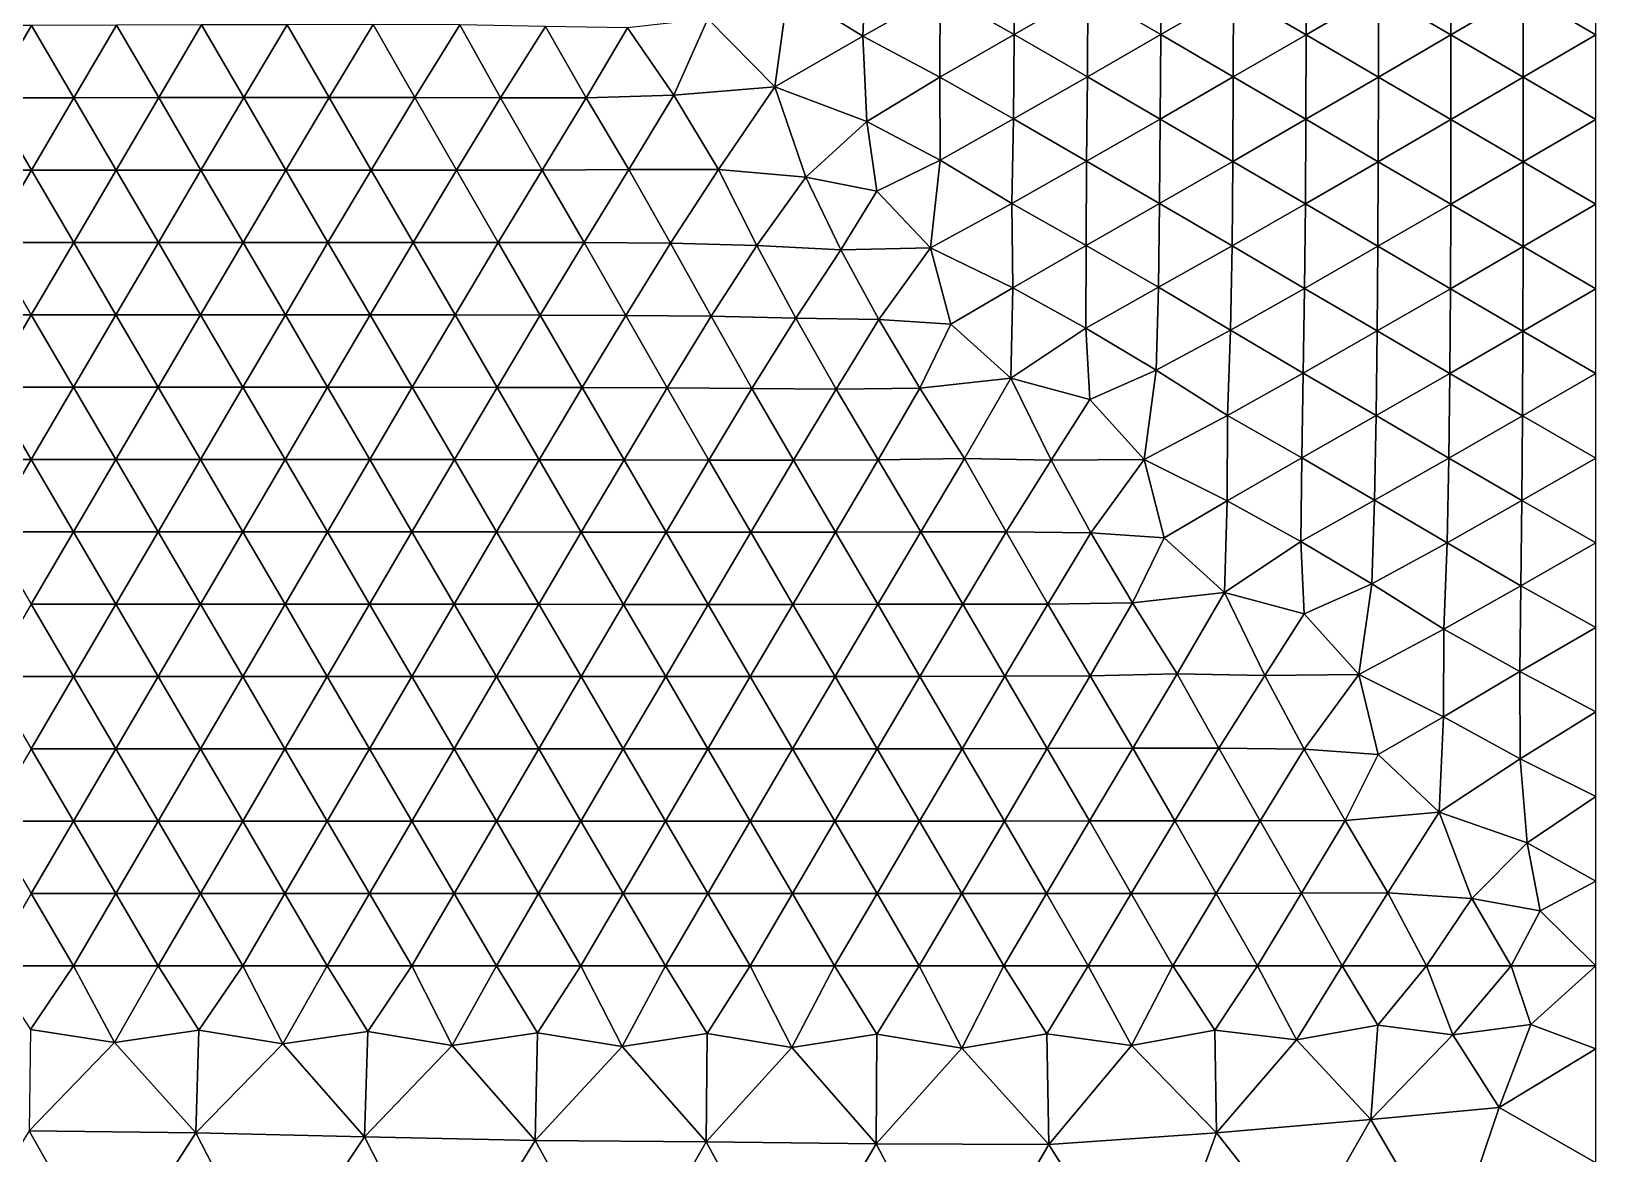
# Model space of a CAD drawing. Header units: metres. Extents: x 0 to 72, y -280 to 0.
# Drawn here: x 11.255 to 15, y -7.95 to -5.262 of the extents above; entities that cross this region are included whole.
import ezdxf

# ---------------------------------------------------------------- set-up
doc = ezdxf.new("R2010")
doc.units = ezdxf.units.M

msp = doc.modelspace()

# ---------------------------------------------------------------- linework, layer by layer
at = {"layer": 'layer', "color": 0}
for points in [[(13.246, -5.27347), (13.2541, -5.06546), (13.0668, -5.16233)], [(13.246, -5.27347), (13.431, -5.16891), (13.2541, -5.06546)], [(13.608, -5.26998), (13.6097, -5.06724), (13.431, -5.16891)], [(13.608, -5.26998), (13.7844, -5.16866), (13.6097, -5.06724)], [(13.9586, -5.27), (13.9594, -5.06743), (13.7844, -5.16866)], [(13.9586, -5.27), (14.133, -5.16881), (13.9594, -5.06743)], [(14.3065, -5.27018), (14.3068, -5.06753), (14.133, -5.16881)], [(14.3065, -5.27018), (14.4801, -5.16889), (14.3068, -5.06753)], [(14.6534, -5.27025), (14.6535, -5.06756), (14.4801, -5.16889)], [(14.6534, -5.27025), (14.8267, -5.16891), (14.6535, -5.06756)], [(15, -5.27027), (15, -5.06757), (14.8267, -5.16891)], [(13.0353, -5.39477), (13.0668, -5.16233), (12.8743, -5.23178)], [(13.0353, -5.39477), (13.246, -5.27347), (13.0668, -5.16233)], [(13.4301, -5.372), (13.431, -5.16891), (13.246, -5.27347)], [(13.4301, -5.372), (13.608, -5.26998), (13.431, -5.16891)], [(13.7832, -5.37107), (13.7844, -5.16866), (13.608, -5.26998)], [(13.7832, -5.37107), (13.9586, -5.27), (13.7844, -5.16866)], [(14.1324, -5.37138), (14.133, -5.16881), (13.9586, -5.27)], [(14.1324, -5.37138), (14.3065, -5.27018), (14.133, -5.16881)], [(14.4799, -5.37156), (14.4801, -5.16889), (14.3065, -5.27018)], [(14.4799, -5.37156), (14.6534, -5.27025), (14.4801, -5.16889)], [(14.8267, -5.37161), (14.8267, -5.16891), (14.6534, -5.27025)], [(14.8267, -5.37161), (15, -5.27027), (14.8267, -5.16891)], [(12.7932, -5.41457), (12.8743, -5.23178), (12.6824, -5.25395)], [(13.0353, -5.39477), (12.8743, -5.23178), (12.7932, -5.41457)], [(11.0529, -5.248), (11.1541, -5.42129), (11.2557, -5.24781)], [(11.1541, -5.42129), (11.3569, -5.42114), (11.2557, -5.24781)], [(11.2557, -5.24781), (11.3569, -5.42114), (11.4589, -5.24747)], [(11.3569, -5.42114), (11.56, -5.42089), (11.4589, -5.24747)], [(11.4589, -5.24747), (11.56, -5.42089), (11.6627, -5.24691)], [(11.56, -5.42089), (11.7637, -5.42057), (11.6627, -5.24691)], [(11.6627, -5.24691), (11.7637, -5.42057), (11.8674, -5.24614)], [(11.7637, -5.42057), (11.968, -5.42034), (11.8674, -5.24614)], [(11.8674, -5.24614), (11.968, -5.42034), (12.0735, -5.2457)], [(11.968, -5.42034), (12.173, -5.42055), (12.0735, -5.2457)], [(12.0735, -5.2457), (12.173, -5.42055), (12.2807, -5.24667)], [(12.173, -5.42055), (12.3782, -5.42138), (12.2807, -5.24667)], [(12.2807, -5.24667), (12.3782, -5.42138), (12.4858, -5.2507)], [(12.3782, -5.42138), (12.5833, -5.42134), (12.4858, -5.2507)], [(12.4858, -5.2507), (12.5833, -5.42134), (12.6824, -5.25395)], [(12.5833, -5.42134), (12.7932, -5.41457), (12.6824, -5.25395)], [(13.2554, -5.47769), (13.246, -5.27347), (13.0353, -5.39477)], [(13.2554, -5.47769), (13.4301, -5.372), (13.246, -5.27347)], [(13.6064, -5.47185), (13.608, -5.26998), (13.4301, -5.372)], [(13.6064, -5.47185), (13.7832, -5.37107), (13.608, -5.26998)], [(13.9575, -5.47238), (13.9586, -5.27), (13.7832, -5.37107)], [(13.9575, -5.47238), (14.1324, -5.37138), (13.9586, -5.27)], [(14.306, -5.47277), (14.3065, -5.27018), (14.1324, -5.37138)], [(14.306, -5.47277), (14.4799, -5.37156), (14.3065, -5.27018)], [(14.6532, -5.47293), (14.6534, -5.27025), (14.4799, -5.37156)], [(14.6532, -5.47293), (14.8267, -5.37161), (14.6534, -5.27025)], [(15, -5.47297), (15, -5.27027), (14.8267, -5.37161)], [(13.4305, -5.57024), (13.4301, -5.372), (13.2554, -5.47769)], [(13.4305, -5.57024), (13.6064, -5.47185), (13.4301, -5.372)], [(13.7813, -5.57322), (13.7832, -5.37107), (13.6064, -5.47185)], [(13.7813, -5.57322), (13.9575, -5.47238), (13.7832, -5.37107)], [(14.1314, -5.57375), (14.1324, -5.37138), (13.9575, -5.47238)], [(14.1314, -5.57375), (14.306, -5.47277), (14.1324, -5.37138)], [(14.4794, -5.57419), (14.4799, -5.37156), (14.306, -5.47277)], [(14.4794, -5.57419), (14.6532, -5.47293), (14.4799, -5.37156)], [(14.8265, -5.57431), (14.8267, -5.37161), (14.6532, -5.47293)], [(14.8265, -5.57431), (15, -5.47297), (14.8267, -5.37161)], [(11.0527, -5.59463), (11.2553, -5.59456), (11.1541, -5.42129)], [(11.1541, -5.42129), (11.2553, -5.59456), (11.3569, -5.42114)], [(11.2553, -5.59456), (11.4581, -5.59445), (11.3569, -5.42114)], [(11.3569, -5.42114), (11.4581, -5.59445), (11.56, -5.42089)], [(11.4581, -5.59445), (11.6611, -5.59431), (11.56, -5.42089)], [(11.56, -5.42089), (11.6611, -5.59431), (11.7637, -5.42057)], [(11.6611, -5.59431), (11.8645, -5.5942), (11.7637, -5.42057)], [(11.7637, -5.42057), (11.8645, -5.5942), (11.968, -5.42034)], [(11.8645, -5.5942), (12.0683, -5.5942), (11.968, -5.42034)], [(11.968, -5.42034), (12.0683, -5.5942), (12.173, -5.42055)], [(12.0683, -5.5942), (12.2727, -5.59436), (12.173, -5.42055)], [(12.173, -5.42055), (12.2727, -5.59436), (12.3782, -5.42138)], [(12.2727, -5.59436), (12.4779, -5.59432), (12.3782, -5.42138)], [(12.3782, -5.42138), (12.4779, -5.59432), (12.5833, -5.42134)], [(12.4779, -5.59432), (12.6858, -5.59325), (12.5833, -5.42134)], [(12.5833, -5.42134), (12.6858, -5.59325), (12.7932, -5.41457)], [(12.6858, -5.59325), (12.8998, -5.59282), (12.7932, -5.41457)], [(12.7932, -5.41457), (12.8998, -5.59282), (13.0353, -5.39477)], [(12.8998, -5.59282), (13.1092, -5.6114), (13.0353, -5.39477)], [(13.1092, -5.6114), (13.2554, -5.47769), (13.0353, -5.39477)], [(13.2793, -5.6449), (13.2554, -5.47769), (13.1092, -5.6114)], [(13.2793, -5.6449), (13.4305, -5.57024), (13.2554, -5.47769)], [(13.6021, -5.67457), (13.6064, -5.47185), (13.4305, -5.57024)], [(13.6021, -5.67457), (13.7813, -5.57322), (13.6064, -5.47185)], [(13.9559, -5.67429), (13.9575, -5.47238), (13.7813, -5.57322)], [(13.9559, -5.67429), (14.1314, -5.57375), (13.9575, -5.47238)], [(14.3049, -5.67523), (14.306, -5.47277), (14.1314, -5.57375)], [(14.3049, -5.67523), (14.4794, -5.57419), (14.306, -5.47277)], [(14.6528, -5.67562), (14.6532, -5.47293), (14.4794, -5.57419)], [(14.6528, -5.67562), (14.8265, -5.57431), (14.6532, -5.47293)], [(15, -5.67568), (15, -5.47297), (14.8265, -5.57431)], [(13.4074, -5.78088), (13.4305, -5.57024), (13.2793, -5.6449)], [(13.4074, -5.78088), (13.6021, -5.67457), (13.4305, -5.57024)], [(13.7799, -5.7746), (13.7813, -5.57322), (13.6021, -5.67457)], [(13.7799, -5.7746), (13.9559, -5.67429), (13.7813, -5.57322)], [(14.1295, -5.77573), (14.1314, -5.57375), (13.9559, -5.67429)], [(14.1295, -5.77573), (14.3049, -5.67523), (14.1314, -5.57375)], [(14.4784, -5.77681), (14.4794, -5.57419), (14.3049, -5.67523)], [(14.4784, -5.77681), (14.6528, -5.67562), (14.4794, -5.57419)], [(14.8262, -5.77702), (14.8265, -5.57431), (14.6528, -5.67562)], [(14.8262, -5.77702), (15, -5.67568), (14.8265, -5.57431)], [(11.0527, -5.59463), (11.1539, -5.76787), (11.2553, -5.59456)], [(11.1539, -5.76787), (11.3565, -5.76782), (11.2553, -5.59456)], [(11.2553, -5.59456), (11.3565, -5.76782), (11.4581, -5.59445)], [(11.3565, -5.76782), (11.5592, -5.76776), (11.4581, -5.59445)], [(11.4581, -5.59445), (11.5592, -5.76776), (11.6611, -5.59431)], [(11.5592, -5.76776), (11.7621, -5.7677), (11.6611, -5.59431)], [(11.6611, -5.59431), (11.7621, -5.7677), (11.8645, -5.5942)], [(11.7621, -5.7677), (11.9653, -5.76768), (11.8645, -5.5942)], [(11.8645, -5.5942), (11.9653, -5.76768), (12.0683, -5.5942)], [(11.9653, -5.76768), (12.1689, -5.76772), (12.0683, -5.5942)], [(12.0683, -5.5942), (12.1689, -5.76772), (12.2727, -5.59436)], [(12.1689, -5.76772), (12.373, -5.76779), (12.2727, -5.59436)], [(12.2727, -5.59436), (12.373, -5.76779), (12.4779, -5.59432)], [(12.373, -5.76779), (12.5784, -5.76792), (12.4779, -5.59432)], [(12.4779, -5.59432), (12.5784, -5.76792), (12.6858, -5.59325)], [(12.5784, -5.76792), (12.7856, -5.7691), (12.6858, -5.59325)], [(12.6858, -5.59325), (12.7856, -5.7691), (12.8998, -5.59282)], [(12.7856, -5.7691), (12.9921, -5.775), (12.8998, -5.59282)], [(12.8998, -5.59282), (12.9921, -5.775), (13.1092, -5.6114)], [(12.9921, -5.775), (13.1929, -5.78514), (13.1092, -5.6114)], [(13.1929, -5.78514), (13.2793, -5.6449), (13.1092, -5.6114)], [(13.4074, -5.78088), (13.2793, -5.6449), (13.1929, -5.78514)], [(13.6044, -5.87659), (13.6021, -5.67457), (13.4074, -5.78088)], [(13.6044, -5.87659), (13.7799, -5.7746), (13.6021, -5.67457)], [(13.9535, -5.87497), (13.9559, -5.67429), (13.7799, -5.7746)], [(13.9535, -5.87497), (14.1295, -5.77573), (13.9559, -5.67429)], [(14.303, -5.87764), (14.3049, -5.67523), (14.1295, -5.77573)], [(14.303, -5.87764), (14.4784, -5.77681), (14.3049, -5.67523)], [(14.652, -5.87833), (14.6528, -5.67562), (14.4784, -5.77681)], [(14.652, -5.87833), (14.8262, -5.77702), (14.6528, -5.67562)], [(15, -5.87838), (15, -5.67568), (14.8262, -5.77702)], [(11.0526, -5.94112), (11.2551, -5.9411), (11.1539, -5.76787)], [(11.1539, -5.76787), (11.2551, -5.9411), (11.3565, -5.76782)], [(11.2551, -5.9411), (11.4577, -5.94107), (11.3565, -5.76782)], [(11.3565, -5.76782), (11.4577, -5.94107), (11.5592, -5.76776)], [(11.4577, -5.94107), (11.6604, -5.94105), (11.5592, -5.76776)], [(11.5592, -5.76776), (11.6604, -5.94105), (11.7621, -5.7677)], [(11.6604, -5.94105), (11.8632, -5.94103), (11.7621, -5.7677)], [(11.7621, -5.7677), (11.8632, -5.94103), (11.9653, -5.76768)], [(11.8632, -5.94103), (12.0662, -5.94105), (11.9653, -5.76768)], [(11.9653, -5.76768), (12.0662, -5.94105), (12.1689, -5.76772)], [(12.0662, -5.94105), (12.2695, -5.94112), (12.1689, -5.76772)], [(12.1689, -5.76772), (12.2695, -5.94112), (12.373, -5.76779)], [(12.2695, -5.94112), (12.4735, -5.94136), (12.373, -5.76779)], [(12.373, -5.76779), (12.4735, -5.94136), (12.5784, -5.76792)], [(12.4735, -5.94136), (12.6781, -5.94217), (12.5784, -5.76792)], [(12.5784, -5.76792), (12.6781, -5.94217), (12.7856, -5.7691)], [(12.6781, -5.94217), (12.8827, -5.9445), (12.7856, -5.7691)], [(12.7856, -5.7691), (12.8827, -5.9445), (12.9921, -5.775)], [(12.8827, -5.9445), (13.0853, -5.94854), (12.9921, -5.775)], [(12.9921, -5.775), (13.0853, -5.94854), (13.1929, -5.78514)], [(13.0853, -5.94854), (13.2842, -5.95203), (13.1929, -5.78514)], [(13.1929, -5.78514), (13.2842, -5.95203), (13.4074, -5.78088)], [(13.2842, -5.95203), (13.4559, -5.96359), (13.4074, -5.78088)], [(13.4559, -5.96359), (13.6044, -5.87659), (13.4074, -5.78088)], [(13.7794, -5.97284), (13.7799, -5.7746), (13.6044, -5.87659)], [(13.7794, -5.97284), (13.9535, -5.87497), (13.7799, -5.7746)], [(14.1258, -5.97747), (14.1295, -5.77573), (13.9535, -5.87497)], [(14.1258, -5.97747), (14.303, -5.87764), (14.1295, -5.77573)], [(14.4767, -5.97951), (14.4784, -5.77681), (14.303, -5.87764)], [(14.4767, -5.97951), (14.652, -5.87833), (14.4784, -5.77681)], [(14.8257, -5.97975), (14.8262, -5.77702), (14.652, -5.87833)], [(14.8257, -5.97975), (15, -5.87838), (14.8262, -5.77702)], [(13.5997, -6.09258), (13.6044, -5.87659), (13.4559, -5.96359)], [(13.5997, -6.09258), (13.7794, -5.97284), (13.6044, -5.87659)], [(13.9479, -6.07325), (13.9535, -5.87497), (13.7794, -5.97284)], [(13.9479, -6.07325), (14.1258, -5.97747), (13.9535, -5.87497)], [(14.2996, -6.08045), (14.303, -5.87764), (14.1258, -5.97747)], [(14.2996, -6.08045), (14.4767, -5.97951), (14.303, -5.87764)], [(14.6507, -6.08109), (14.652, -5.87833), (14.4767, -5.97951)], [(14.6507, -6.08109), (14.8257, -5.97975), (14.652, -5.87833)], [(15, -6.08108), (15, -5.87838), (14.8257, -5.97975)], [(11.0526, -5.94112), (11.1538, -6.11434), (11.2551, -5.9411)], [(11.1538, -6.11434), (11.3563, -6.11432), (11.2551, -5.9411)], [(11.2551, -5.9411), (11.3563, -6.11432), (11.4577, -5.94107)], [(11.3563, -6.11432), (11.5589, -6.11431), (11.4577, -5.94107)], [(11.4577, -5.94107), (11.5589, -6.11431), (11.6604, -5.94105)], [(11.5589, -6.11431), (11.7615, -6.11431), (11.6604, -5.94105)], [(11.6604, -5.94105), (11.7615, -6.11431), (11.8632, -5.94103)], [(11.7615, -6.11431), (11.9642, -6.11432), (11.8632, -5.94103)], [(11.8632, -5.94103), (11.9642, -6.11432), (12.0662, -5.94105)], [(11.9642, -6.11432), (12.1671, -6.11437), (12.0662, -5.94105)], [(12.0662, -5.94105), (12.1671, -6.11437), (12.2695, -5.94112)], [(12.1671, -6.11437), (12.3703, -6.11452), (12.2695, -5.94112)], [(12.2695, -5.94112), (12.3703, -6.11452), (12.4735, -5.94136)], [(12.3703, -6.11452), (12.5737, -6.11494), (12.4735, -5.94136)], [(12.4735, -5.94136), (12.5737, -6.11494), (12.6781, -5.94217)], [(12.5737, -6.11494), (12.7773, -6.11591), (12.6781, -5.94217)], [(12.6781, -5.94217), (12.7773, -6.11591), (12.8827, -5.9445)], [(12.7773, -6.11591), (12.9803, -6.11744), (12.8827, -5.9445)], [(12.8827, -5.9445), (12.9803, -6.11744), (13.0853, -5.94854)], [(12.9803, -6.11744), (13.1821, -6.11856), (13.0853, -5.94854)], [(13.0853, -5.94854), (13.1821, -6.11856), (13.2842, -5.95203)], [(13.1821, -6.11856), (13.3821, -6.1166), (13.2842, -5.95203)], [(13.2842, -5.95203), (13.3821, -6.1166), (13.4559, -5.96359)], [(13.3821, -6.1166), (13.5997, -6.09258), (13.4559, -5.96359)], [(13.7888, -6.14338), (13.7794, -5.97284), (13.5997, -6.09258)], [(13.7888, -6.14338), (13.9479, -6.07325), (13.7794, -5.97284)], [(14.1183, -6.18162), (14.1258, -5.97747), (13.9479, -6.07325)], [(14.1183, -6.18162), (14.2996, -6.08045), (14.1258, -5.97747)], [(14.4742, -6.18224), (14.4767, -5.97951), (14.2996, -6.08045)], [(14.4742, -6.18224), (14.6507, -6.08109), (14.4767, -5.97951)], [(14.8248, -6.18253), (14.8257, -5.97975), (14.6507, -6.08109)], [(14.8248, -6.18253), (15, -6.08108), (14.8257, -5.97975)], [(13.3821, -6.1166), (13.4889, -6.28471), (13.5997, -6.09258)], [(13.4889, -6.28471), (13.6964, -6.28895), (13.5997, -6.09258)], [(13.6964, -6.28895), (13.7888, -6.14338), (13.5997, -6.09258)], [(13.9187, -6.2876), (13.9479, -6.07325), (13.7888, -6.14338)], [(13.9187, -6.2876), (14.1183, -6.18162), (13.9479, -6.07325)], [(14.2963, -6.28336), (14.2996, -6.08045), (14.1183, -6.18162)], [(14.2963, -6.28336), (14.4742, -6.18224), (14.2996, -6.08045)], [(14.6484, -6.28386), (14.6507, -6.08109), (14.4742, -6.18224)], [(14.6484, -6.28386), (14.8248, -6.18253), (14.6507, -6.08109)], [(15, -6.28378), (15, -6.08108), (14.8248, -6.18253)], [(11.0526, -6.28755), (11.2551, -6.28755), (11.1538, -6.11434)], [(11.1538, -6.11434), (11.2551, -6.28755), (11.3563, -6.11432)], [(11.2551, -6.28755), (11.4575, -6.28754), (11.3563, -6.11432)], [(11.3563, -6.11432), (11.4575, -6.28754), (11.5589, -6.11431)], [(11.4575, -6.28754), (11.66, -6.28754), (11.5589, -6.11431)], [(11.5589, -6.11431), (11.66, -6.28754), (11.7615, -6.11431)], [(11.66, -6.28754), (11.8626, -6.28755), (11.7615, -6.11431)], [(11.7615, -6.11431), (11.8626, -6.28755), (11.9642, -6.11432)], [(11.8626, -6.28755), (12.0653, -6.28758), (11.9642, -6.11432)], [(11.9642, -6.11432), (12.0653, -6.28758), (12.1671, -6.11437)], [(12.0653, -6.28758), (12.268, -6.28766), (12.1671, -6.11437)], [(12.1671, -6.11437), (12.268, -6.28766), (12.3703, -6.11452)], [(12.268, -6.28766), (12.471, -6.28786), (12.3703, -6.11452)], [(12.3703, -6.11452), (12.471, -6.28786), (12.5737, -6.11494)], [(12.471, -6.28786), (12.674, -6.28826), (12.5737, -6.11494)], [(12.5737, -6.11494), (12.674, -6.28826), (12.7773, -6.11591)], [(12.674, -6.28826), (12.8769, -6.28884), (12.7773, -6.11591)], [(12.7773, -6.11591), (12.8769, -6.28884), (12.9803, -6.11744)], [(12.8769, -6.28884), (13.0797, -6.28924), (12.9803, -6.11744)], [(12.9803, -6.11744), (13.0797, -6.28924), (13.1821, -6.11856)], [(13.0797, -6.28924), (13.2827, -6.28843), (13.1821, -6.11856)], [(13.1821, -6.11856), (13.2827, -6.28843), (13.3821, -6.1166)], [(13.2827, -6.28843), (13.4889, -6.28471), (13.3821, -6.1166)], [(13.9187, -6.2876), (13.7888, -6.14338), (13.6964, -6.28895)], [(14.118, -6.3864), (14.1183, -6.18162), (13.9187, -6.2876)], [(14.118, -6.3864), (14.2963, -6.28336), (14.1183, -6.18162)], [(14.4708, -6.38436), (14.4742, -6.18224), (14.2963, -6.28336)], [(14.4708, -6.38436), (14.6484, -6.28386), (14.4742, -6.18224)], [(14.8232, -6.38553), (14.8248, -6.18253), (14.6484, -6.28386)], [(14.8232, -6.38553), (15, -6.28378), (14.8248, -6.18253)], [(11.0526, -6.28755), (11.1538, -6.46076), (11.2551, -6.28755)], [(11.1538, -6.46076), (11.3563, -6.46076), (11.2551, -6.28755)], [(11.2551, -6.28755), (11.3563, -6.46076), (11.4575, -6.28754)], [(11.3563, -6.46076), (11.5587, -6.46076), (11.4575, -6.28754)], [(11.4575, -6.28754), (11.5587, -6.46076), (11.66, -6.28754)], [(11.5587, -6.46076), (11.7612, -6.46076), (11.66, -6.28754)], [(11.66, -6.28754), (11.7612, -6.46076), (11.8626, -6.28755)], [(11.7612, -6.46076), (11.9638, -6.46078), (11.8626, -6.28755)], [(11.8626, -6.28755), (11.9638, -6.46078), (12.0653, -6.28758)], [(11.9638, -6.46078), (12.1663, -6.46082), (12.0653, -6.28758)], [(12.0653, -6.28758), (12.1663, -6.46082), (12.268, -6.28766)], [(12.1663, -6.46082), (12.369, -6.46091), (12.268, -6.28766)], [(12.268, -6.28766), (12.369, -6.46091), (12.471, -6.28786)], [(12.369, -6.46091), (12.5717, -6.46107), (12.471, -6.28786)], [(12.471, -6.28786), (12.5717, -6.46107), (12.674, -6.28826)], [(12.5717, -6.46107), (12.7745, -6.4613), (12.674, -6.28826)], [(12.674, -6.28826), (12.7745, -6.4613), (12.8769, -6.28884)], [(12.7745, -6.4613), (12.9773, -6.46148), (12.8769, -6.28884)], [(12.8769, -6.28884), (12.9773, -6.46148), (13.0797, -6.28924)], [(12.9773, -6.46148), (13.1804, -6.46128), (13.0797, -6.28924)], [(13.0797, -6.28924), (13.1804, -6.46128), (13.2827, -6.28843)], [(13.1804, -6.46128), (13.3844, -6.46053), (13.2827, -6.28843)], [(13.2827, -6.28843), (13.3844, -6.46053), (13.4889, -6.28471)], [(13.3844, -6.46053), (13.589, -6.46085), (13.4889, -6.28471)], [(13.4889, -6.28471), (13.589, -6.46085), (13.6964, -6.28895)], [(13.589, -6.46085), (13.7918, -6.46297), (13.6964, -6.28895)], [(13.6964, -6.28895), (13.7918, -6.46297), (13.9187, -6.2876)], [(13.7918, -6.46297), (13.9667, -6.47502), (13.9187, -6.2876)], [(13.9667, -6.47502), (14.118, -6.3864), (13.9187, -6.2876)], [(14.2942, -6.4838), (14.2963, -6.28336), (14.118, -6.3864)], [(14.2942, -6.4838), (14.4708, -6.38436), (14.2963, -6.28336)], [(14.6444, -6.487), (14.6484, -6.28386), (14.4708, -6.38436)], [(14.6444, -6.487), (14.8232, -6.38553), (14.6484, -6.28386)], [(15, -6.48649), (15, -6.28378), (14.8232, -6.38553)], [(14.1115, -6.60572), (14.118, -6.3864), (13.9667, -6.47502)], [(14.1115, -6.60572), (14.2942, -6.4838), (14.118, -6.3864)], [(14.464, -6.5848), (14.4708, -6.38436), (14.2942, -6.4838)], [(14.464, -6.5848), (14.6444, -6.487), (14.4708, -6.38436)], [(14.8206, -6.5895), (14.8232, -6.38553), (14.6444, -6.487)], [(14.8206, -6.5895), (15, -6.48649), (14.8232, -6.38553)], [(11.1538, -6.46076), (11.255, -6.63397), (11.3563, -6.46076)], [(11.255, -6.63397), (11.4575, -6.63397), (11.3563, -6.46076)], [(11.3563, -6.46076), (11.4575, -6.63397), (11.5587, -6.46076)], [(11.4575, -6.63397), (11.6599, -6.63397), (11.5587, -6.46076)], [(11.5587, -6.46076), (11.6599, -6.63397), (11.7612, -6.46076)], [(11.6599, -6.63397), (11.8624, -6.63398), (11.7612, -6.46076)], [(11.7612, -6.46076), (11.8624, -6.63398), (11.9638, -6.46078)], [(11.8624, -6.63398), (12.0649, -6.634), (11.9638, -6.46078)], [(11.9638, -6.46078), (12.0649, -6.634), (12.1663, -6.46082)], [(12.0649, -6.634), (12.2674, -6.63404), (12.1663, -6.46082)], [(12.1663, -6.46082), (12.2674, -6.63404), (12.369, -6.46091)], [(12.2674, -6.63404), (12.47, -6.6341), (12.369, -6.46091)], [(12.369, -6.46091), (12.47, -6.6341), (12.5717, -6.46107)], [(12.47, -6.6341), (12.6726, -6.6342), (12.5717, -6.46107)], [(12.5717, -6.46107), (12.6726, -6.6342), (12.7745, -6.4613)], [(12.6726, -6.6342), (12.8753, -6.63428), (12.7745, -6.4613)], [(12.7745, -6.4613), (12.8753, -6.63428), (12.9773, -6.46148)], [(12.8753, -6.63428), (13.0782, -6.63424), (12.9773, -6.46148)], [(12.9773, -6.46148), (13.0782, -6.63424), (13.1804, -6.46128)], [(13.0782, -6.63424), (13.2814, -6.63402), (13.1804, -6.46128)], [(13.1804, -6.46128), (13.2814, -6.63402), (13.3844, -6.46053)], [(13.2814, -6.63402), (13.4851, -6.63379), (13.3844, -6.46053)], [(13.3844, -6.46053), (13.4851, -6.63379), (13.589, -6.46085)], [(13.4851, -6.63379), (13.6886, -6.63344), (13.589, -6.46085)], [(13.589, -6.46085), (13.6886, -6.63344), (13.7918, -6.46297)], [(13.6886, -6.63344), (13.8911, -6.63068), (13.7918, -6.46297)], [(13.7918, -6.46297), (13.8911, -6.63068), (13.9667, -6.47502)], [(13.8911, -6.63068), (14.1115, -6.60572), (13.9667, -6.47502)], [(14.3024, -6.65653), (14.2942, -6.4838), (14.1115, -6.60572)], [(14.3024, -6.65653), (14.464, -6.5848), (14.2942, -6.4838)], [(14.6364, -6.69371), (14.6444, -6.487), (14.464, -6.5848)], [(14.6364, -6.69371), (14.8206, -6.5895), (14.6444, -6.487)], [(15, -6.68919), (15, -6.48649), (14.8206, -6.5895)], [(14.4329, -6.80251), (14.464, -6.5848), (14.3024, -6.65653)], [(14.4329, -6.80251), (14.6364, -6.69371), (14.464, -6.5848)], [(14.8187, -6.79521), (14.8206, -6.5895), (14.6364, -6.69371)], [(14.8187, -6.79521), (15, -6.68919), (14.8206, -6.5895)], [(13.8911, -6.63068), (13.9982, -6.80056), (14.1115, -6.60572)], [(13.9982, -6.80056), (14.2077, -6.80431), (14.1115, -6.60572)], [(14.2077, -6.80431), (14.3024, -6.65653), (14.1115, -6.60572)], [(11.1538, -6.80718), (11.3562, -6.80718), (11.255, -6.63397)], [(11.255, -6.63397), (11.3562, -6.80718), (11.4575, -6.63397)], [(11.3562, -6.80718), (11.5587, -6.80718), (11.4575, -6.63397)], [(11.4575, -6.63397), (11.5587, -6.80718), (11.6599, -6.63397)], [(11.5587, -6.80718), (11.7611, -6.80718), (11.6599, -6.63397)], [(11.6599, -6.63397), (11.7611, -6.80718), (11.8624, -6.63398)], [(11.7611, -6.80718), (11.9636, -6.80719), (11.8624, -6.63398)], [(11.8624, -6.63398), (11.9636, -6.80719), (12.0649, -6.634)], [(11.9636, -6.80719), (12.1661, -6.80721), (12.0649, -6.634)], [(12.0649, -6.634), (12.1661, -6.80721), (12.2674, -6.63404)], [(12.1661, -6.80721), (12.3686, -6.80723), (12.2674, -6.63404)], [(12.2674, -6.63404), (12.3686, -6.80723), (12.47, -6.6341)], [(12.3686, -6.80723), (12.5711, -6.80727), (12.47, -6.6341)], [(12.47, -6.6341), (12.5711, -6.80727), (12.6726, -6.6342)], [(12.5711, -6.80727), (12.7737, -6.80731), (12.6726, -6.6342)], [(12.6726, -6.6342), (12.7737, -6.80731), (12.8753, -6.63428)], [(12.7737, -6.80731), (12.9763, -6.8073), (12.8753, -6.63428)], [(12.8753, -6.63428), (12.9763, -6.8073), (13.0782, -6.63424)], [(12.9763, -6.8073), (13.1792, -6.80721), (13.0782, -6.63424)], [(13.0782, -6.63424), (13.1792, -6.80721), (13.2814, -6.63402)], [(13.1792, -6.80721), (13.3824, -6.80701), (13.2814, -6.63402)], [(13.2814, -6.63402), (13.3824, -6.80701), (13.4851, -6.63379)], [(13.3824, -6.80701), (13.5859, -6.80651), (13.4851, -6.63379)], [(13.4851, -6.63379), (13.5859, -6.80651), (13.6886, -6.63344)], [(13.5859, -6.80651), (13.7902, -6.80495), (13.6886, -6.63344)], [(13.6886, -6.63344), (13.7902, -6.80495), (13.8911, -6.63068)], [(13.7902, -6.80495), (13.9982, -6.80056), (13.8911, -6.63068)], [(14.4329, -6.80251), (14.3024, -6.65653), (14.2077, -6.80431)], [(14.6355, -6.90338), (14.6364, -6.69371), (14.4329, -6.80251)], [(14.6355, -6.90338), (14.8187, -6.79521), (14.6364, -6.69371)], [(15, -6.89189), (15, -6.68919), (14.8187, -6.79521)], [(11.1538, -6.80718), (11.255, -6.98038), (11.3562, -6.80718)], [(11.255, -6.98038), (11.4574, -6.98038), (11.3562, -6.80718)], [(11.3562, -6.80718), (11.4574, -6.98038), (11.5587, -6.80718)], [(11.4574, -6.98038), (11.6599, -6.98039), (11.5587, -6.80718)], [(11.5587, -6.80718), (11.6599, -6.98039), (11.7611, -6.80718)], [(11.6599, -6.98039), (11.8623, -6.98039), (11.7611, -6.80718)], [(11.7611, -6.80718), (11.8623, -6.98039), (11.9636, -6.80719)], [(11.8623, -6.98039), (12.0648, -6.9804), (11.9636, -6.80719)], [(11.9636, -6.80719), (12.0648, -6.9804), (12.1661, -6.80721)], [(12.0648, -6.9804), (12.2672, -6.98041), (12.1661, -6.80721)], [(12.1661, -6.80721), (12.2672, -6.98041), (12.3686, -6.80723)], [(12.2672, -6.98041), (12.4697, -6.98042), (12.3686, -6.80723)], [(12.3686, -6.80723), (12.4697, -6.98042), (12.5711, -6.80727)], [(12.4697, -6.98042), (12.6722, -6.98044), (12.5711, -6.80727)], [(12.5711, -6.80727), (12.6722, -6.98044), (12.7737, -6.80731)], [(12.6722, -6.98044), (12.8748, -6.98044), (12.7737, -6.80731)], [(12.7737, -6.80731), (12.8748, -6.98044), (12.9763, -6.8073)], [(12.8748, -6.98044), (13.0774, -6.98039), (12.9763, -6.8073)], [(12.9763, -6.8073), (13.0774, -6.98039), (13.1792, -6.80721)], [(13.0774, -6.98039), (13.2803, -6.98028), (13.1792, -6.80721)], [(13.1792, -6.80721), (13.2803, -6.98028), (13.3824, -6.80701)], [(13.2803, -6.98028), (13.4834, -6.98), (13.3824, -6.80701)], [(13.3824, -6.80701), (13.4834, -6.98), (13.5859, -6.80651)], [(13.4834, -6.98), (13.6871, -6.97935), (13.5859, -6.80651)], [(13.5859, -6.80651), (13.6871, -6.97935), (13.7902, -6.80495)], [(13.6871, -6.97935), (13.892, -6.97819), (13.7902, -6.80495)], [(13.7902, -6.80495), (13.892, -6.97819), (13.9982, -6.80056)], [(13.892, -6.97819), (14.0979, -6.97827), (13.9982, -6.80056)], [(13.9982, -6.80056), (14.0979, -6.97827), (14.2077, -6.80431)], [(14.0979, -6.97827), (14.3023, -6.98062), (14.2077, -6.80431)], [(14.2077, -6.80431), (14.3023, -6.98062), (14.4329, -6.80251)], [(14.3023, -6.98062), (14.4795, -6.99392), (14.4329, -6.80251)], [(14.4795, -6.99392), (14.6355, -6.90338), (14.4329, -6.80251)], [(14.8192, -7.00369), (14.8187, -6.79521), (14.6355, -6.90338)], [(14.8192, -7.00369), (15, -6.89189), (14.8187, -6.79521)], [(14.6251, -7.13153), (14.6355, -6.90338), (14.4795, -6.99392)], [(14.6251, -7.13153), (14.8192, -7.00369), (14.6355, -6.90338)], [(15, -7.09459), (15, -6.89189), (14.8192, -7.00369)], [(11.1538, -7.15359), (11.3562, -7.15359), (11.255, -6.98038)], [(11.255, -6.98038), (11.3562, -7.15359), (11.4574, -6.98038)], [(11.3562, -7.15359), (11.5587, -7.15359), (11.4574, -6.98038)], [(11.4574, -6.98038), (11.5587, -7.15359), (11.6599, -6.98039)], [(11.5587, -7.15359), (11.7611, -7.15359), (11.6599, -6.98039)], [(11.6599, -6.98039), (11.7611, -7.15359), (11.8623, -6.98039)], [(11.7611, -7.15359), (11.9635, -7.15359), (11.8623, -6.98039)], [(11.8623, -6.98039), (11.9635, -7.15359), (12.0648, -6.9804)], [(11.9635, -7.15359), (12.166, -7.1536), (12.0648, -6.9804)], [(12.0648, -6.9804), (12.166, -7.1536), (12.2672, -6.98041)], [(12.166, -7.1536), (12.3684, -7.15361), (12.2672, -6.98041)], [(12.2672, -6.98041), (12.3684, -7.15361), (12.4697, -6.98042)], [(12.3684, -7.15361), (12.5709, -7.15361), (12.4697, -6.98042)], [(12.4697, -6.98042), (12.5709, -7.15361), (12.6722, -6.98044)], [(12.5709, -7.15361), (12.7734, -7.15361), (12.6722, -6.98044)], [(12.6722, -6.98044), (12.7734, -7.15361), (12.8748, -6.98044)], [(12.7734, -7.15361), (12.9759, -7.15359), (12.8748, -6.98044)], [(12.8748, -6.98044), (12.9759, -7.15359), (13.0774, -6.98039)], [(12.9759, -7.15359), (13.1786, -7.15354), (13.0774, -6.98039)], [(13.0774, -6.98039), (13.1786, -7.15354), (13.2803, -6.98028)], [(13.1786, -7.15354), (13.3814, -7.15341), (13.2803, -6.98028)], [(13.2803, -6.98028), (13.3814, -7.15341), (13.4834, -6.98)], [(13.3814, -7.15341), (13.5844, -7.15314), (13.4834, -6.98)], [(13.4834, -6.98), (13.5844, -7.15314), (13.6871, -6.97935)], [(13.5844, -7.15314), (13.788, -7.15273), (13.6871, -6.97935)], [(13.6871, -6.97935), (13.788, -7.15273), (13.892, -6.97819)], [(13.788, -7.15273), (13.9922, -7.15248), (13.892, -6.97819)], [(13.892, -6.97819), (13.9922, -7.15248), (14.0979, -6.97827)], [(13.9922, -7.15248), (14.1964, -7.15258), (14.0979, -6.97827)], [(14.0979, -6.97827), (14.1964, -7.15258), (14.3023, -6.98062)], [(14.1964, -7.15258), (14.4, -7.15155), (14.3023, -6.98062)], [(14.3023, -6.98062), (14.4, -7.15155), (14.4795, -6.99392)], [(14.4, -7.15155), (14.6251, -7.13153), (14.4795, -6.99392)], [(14.8359, -7.20559), (14.8192, -7.00369), (14.6251, -7.13153)], [(14.8359, -7.20559), (15, -7.09459), (14.8192, -7.00369)], [(15, -7.2973), (15, -7.09459), (14.8359, -7.20559)], [(13.5844, -7.15314), (13.6852, -7.32649), (13.788, -7.15273)], [(13.6852, -7.32649), (13.8883, -7.32634), (13.788, -7.15273)], [(13.788, -7.15273), (13.8883, -7.32634), (13.9922, -7.15248)], [(13.8883, -7.32634), (14.0917, -7.32623), (13.9922, -7.15248)], [(13.9922, -7.15248), (14.0917, -7.32623), (14.1964, -7.15258)], [(14.0917, -7.32623), (14.2954, -7.32584), (14.1964, -7.15258)], [(14.1964, -7.15258), (14.2954, -7.32584), (14.4, -7.15155)], [(14.2954, -7.32584), (14.502, -7.32455), (14.4, -7.15155)], [(14.4, -7.15155), (14.502, -7.32455), (14.6251, -7.13153)], [(14.502, -7.32455), (14.7038, -7.33831), (14.6251, -7.13153)], [(14.6251, -7.13153), (14.7038, -7.33831), (14.8359, -7.20559)], [(11.1538, -7.15359), (11.255, -7.32679), (11.3562, -7.15359)], [(11.255, -7.32679), (11.4574, -7.3268), (11.3562, -7.15359)], [(11.3562, -7.15359), (11.4574, -7.3268), (11.5587, -7.15359)], [(11.4574, -7.3268), (11.6599, -7.3268), (11.5587, -7.15359)], [(11.5587, -7.15359), (11.6599, -7.3268), (11.7611, -7.15359)], [(11.6599, -7.3268), (11.8623, -7.3268), (11.7611, -7.15359)], [(11.7611, -7.15359), (11.8623, -7.3268), (11.9635, -7.15359)], [(11.8623, -7.3268), (12.0647, -7.3268), (11.9635, -7.15359)], [(11.9635, -7.15359), (12.0647, -7.3268), (12.166, -7.1536)], [(12.0647, -7.3268), (12.2672, -7.3268), (12.166, -7.1536)], [(12.166, -7.1536), (12.2672, -7.3268), (12.3684, -7.15361)], [(12.2672, -7.3268), (12.4696, -7.3268), (12.3684, -7.15361)], [(12.3684, -7.15361), (12.4696, -7.3268), (12.5709, -7.15361)], [(12.4696, -7.3268), (12.6721, -7.3268), (12.5709, -7.15361)], [(12.5709, -7.15361), (12.6721, -7.3268), (12.7734, -7.15361)], [(12.6721, -7.3268), (12.8746, -7.3268), (12.7734, -7.15361)], [(12.7734, -7.15361), (12.8746, -7.3268), (12.9759, -7.15359)], [(12.8746, -7.3268), (13.0771, -7.32678), (12.9759, -7.15359)], [(12.9759, -7.15359), (13.0771, -7.32678), (13.1786, -7.15354)], [(13.0771, -7.32678), (13.2797, -7.32673), (13.1786, -7.15354)], [(13.1786, -7.15354), (13.2797, -7.32673), (13.3814, -7.15341)], [(13.2797, -7.32673), (13.4823, -7.32663), (13.3814, -7.15341)], [(13.3814, -7.15341), (13.4823, -7.32663), (13.5844, -7.15314)], [(13.4823, -7.32663), (13.6852, -7.32649), (13.5844, -7.15314)], [(14.7038, -7.33831), (14.8674, -7.36822), (14.8359, -7.20559)], [(14.8674, -7.36822), (15, -7.2973), (14.8359, -7.20559)], [(15, -7.5), (15, -7.2973), (14.8674, -7.36822)], [(11.1538, -7.5), (11.3562, -7.5), (11.255, -7.32679)], [(11.255, -7.32679), (11.3562, -7.5), (11.4574, -7.3268)], [(11.3562, -7.5), (11.5586, -7.5), (11.4574, -7.3268)], [(11.4574, -7.3268), (11.5586, -7.5), (11.6599, -7.3268)], [(11.5586, -7.5), (11.7611, -7.5), (11.6599, -7.3268)], [(11.6599, -7.3268), (11.7611, -7.5), (11.8623, -7.3268)], [(11.7611, -7.5), (11.9635, -7.5), (11.8623, -7.3268)], [(11.8623, -7.3268), (11.9635, -7.5), (12.0647, -7.3268)], [(11.9635, -7.5), (12.1659, -7.5), (12.0647, -7.3268)], [(12.0647, -7.3268), (12.1659, -7.5), (12.2672, -7.3268)], [(12.1659, -7.5), (12.3684, -7.5), (12.2672, -7.3268)], [(12.2672, -7.3268), (12.3684, -7.5), (12.4696, -7.3268)], [(12.3684, -7.5), (12.5708, -7.5), (12.4696, -7.3268)], [(12.4696, -7.3268), (12.5708, -7.5), (12.6721, -7.3268)], [(12.5708, -7.5), (12.7732, -7.5), (12.6721, -7.3268)], [(12.6721, -7.3268), (12.7732, -7.5), (12.8746, -7.3268)], [(12.7732, -7.5), (12.9757, -7.5), (12.8746, -7.3268)], [(12.8746, -7.3268), (12.9757, -7.5), (13.0771, -7.32678)], [(12.9757, -7.5), (13.1781, -7.5), (13.0771, -7.32678)], [(13.0771, -7.32678), (13.1781, -7.5), (13.2797, -7.32673)], [(13.1781, -7.5), (13.3805, -7.5), (13.2797, -7.32673)], [(13.2797, -7.32673), (13.3805, -7.5), (13.4823, -7.32663)], [(13.3805, -7.5), (13.583, -7.5), (13.4823, -7.32663)], [(13.4823, -7.32663), (13.583, -7.5), (13.6852, -7.32649)], [(13.583, -7.5), (13.7854, -7.5), (13.6852, -7.32649)], [(13.6852, -7.32649), (13.7854, -7.5), (13.8883, -7.32634)], [(13.7854, -7.5), (13.9878, -7.5), (13.8883, -7.32634)], [(13.8883, -7.32634), (13.9878, -7.5), (14.0917, -7.32623)], [(13.9878, -7.5), (14.1903, -7.5), (14.0917, -7.32623)], [(14.0917, -7.32623), (14.1903, -7.5), (14.2954, -7.32584)], [(14.1903, -7.5), (14.3927, -7.5), (14.2954, -7.32584)], [(14.2954, -7.32584), (14.3927, -7.5), (14.502, -7.32455)], [(14.3927, -7.5), (14.5951, -7.5), (14.502, -7.32455)], [(14.502, -7.32455), (14.5951, -7.5), (14.7038, -7.33831)], [(14.5951, -7.5), (14.7976, -7.5), (14.7038, -7.33831)], [(14.7038, -7.33831), (14.7976, -7.5), (14.8674, -7.36822)], [(14.7976, -7.5), (15, -7.5), (14.8674, -7.36822)], [(11.3562, -7.5), (11.1538, -7.5), (11.2535, -7.65186)], [(11.4543, -7.6831), (11.3562, -7.5), (11.2535, -7.65186)], [(11.5586, -7.5), (11.3562, -7.5), (11.4543, -7.6831)], [(11.6565, -7.65348), (11.5586, -7.5), (11.4543, -7.6831)], [(11.7611, -7.5), (11.5586, -7.5), (11.6565, -7.65348)], [(11.8575, -7.68631), (11.7611, -7.5), (11.6565, -7.65348)], [(11.9635, -7.5), (11.7611, -7.5), (11.8575, -7.68631)], [(12.0608, -7.65679), (11.9635, -7.5), (11.8575, -7.68631)], [(12.1659, -7.5), (11.9635, -7.5), (12.0608, -7.65679)], [(12.2629, -7.69034), (12.1659, -7.5), (12.0608, -7.65679)], [(12.3684, -7.5), (12.1659, -7.5), (12.2629, -7.69034)], [(12.4669, -7.65974), (12.3684, -7.5), (12.2629, -7.69034)], [(12.5708, -7.5), (12.3684, -7.5), (12.4669, -7.65974)], [(12.6694, -7.6931), (12.5708, -7.5), (12.4669, -7.65974)], [(12.7732, -7.5), (12.5708, -7.5), (12.6694, -7.6931)], [(12.8729, -7.66148), (12.7732, -7.5), (12.6694, -7.6931)], [(12.9757, -7.5), (12.7732, -7.5), (12.8729, -7.66148)], [(13.0756, -7.69506), (12.9757, -7.5), (12.8729, -7.66148)], [(13.1781, -7.5), (12.9757, -7.5), (13.0756, -7.69506)], [(13.2789, -7.66319), (13.1781, -7.5), (13.0756, -7.69506)], [(13.3805, -7.5), (13.1781, -7.5), (13.2789, -7.66319)], [(13.4828, -7.69648), (13.3805, -7.5), (13.2789, -7.66319)], [(13.583, -7.5), (13.3805, -7.5), (13.4828, -7.69648)], [(13.6861, -7.6629), (13.583, -7.5), (13.4828, -7.69648)], [(13.7854, -7.5), (13.583, -7.5), (13.6861, -7.6629)], [(13.8885, -7.69058), (13.7854, -7.5), (13.6861, -7.6629)], [(13.9878, -7.5), (13.7854, -7.5), (13.8885, -7.69058)], [(14.0886, -7.65344), (13.9878, -7.5), (13.8885, -7.69058)], [(14.1903, -7.5), (13.9878, -7.5), (14.0886, -7.65344)], [(14.2839, -7.67702), (14.1903, -7.5), (14.0886, -7.65344)], [(14.3927, -7.5), (14.1903, -7.5), (14.2839, -7.67702)], [(14.4782, -7.64183), (14.3927, -7.5), (14.2839, -7.67702)], [(14.5951, -7.5), (14.3927, -7.5), (14.4782, -7.64183)], [(14.6578, -7.66472), (14.5951, -7.5), (14.4782, -7.64183)], [(14.7976, -7.5), (14.5951, -7.5), (14.6578, -7.66472)], [(14.845, -7.64034), (14.7976, -7.5), (14.6578, -7.66472)], [(15, -7.5), (14.7976, -7.5), (14.845, -7.64034)], [(15, -7.69811), (15, -7.5), (14.845, -7.64034)], [(11.4543, -7.6831), (11.2535, -7.65186), (11.2503, -7.89453)], [(11.6565, -7.65348), (11.4543, -7.6831), (11.6492, -7.89947)], [(11.8575, -7.68631), (11.6565, -7.65348), (11.6492, -7.89947)], [(12.0608, -7.65679), (11.8575, -7.68631), (12.0525, -7.9095)], [(12.2629, -7.69034), (12.0608, -7.65679), (12.0525, -7.9095)], [(12.4669, -7.65974), (12.2629, -7.69034), (12.4616, -7.91782)], [(12.6694, -7.6931), (12.4669, -7.65974), (12.4616, -7.91782)], [(12.8729, -7.66148), (12.6694, -7.6931), (12.8702, -7.92141)], [(13.0756, -7.69506), (12.8729, -7.66148), (12.8702, -7.92141)], [(13.2789, -7.66319), (13.0756, -7.69506), (13.2772, -7.92567)], [(13.4828, -7.69648), (13.2789, -7.66319), (13.2772, -7.92567)], [(13.6861, -7.6629), (13.4828, -7.69648), (13.691, -7.92772)], [(13.8885, -7.69058), (13.6861, -7.6629), (13.691, -7.92772)], [(14.0886, -7.65344), (13.8885, -7.69058), (14.0923, -7.89941)], [(14.2839, -7.67702), (14.0886, -7.65344), (14.0923, -7.89941)], [(14.4613, -7.86726), (14.2839, -7.67702), (14.0923, -7.89941)], [(14.4782, -7.64183), (14.2839, -7.67702), (14.4613, -7.86726)], [(14.6578, -7.66472), (14.4782, -7.64183), (14.4613, -7.86726)], [(14.4613, -7.86726), (14.7691, -7.83874), (14.6578, -7.66472)], [(14.7691, -7.83874), (14.845, -7.64034), (14.6578, -7.66472)], [(14.7691, -7.83874), (15, -7.69811), (14.845, -7.64034)], [(11.6492, -7.89947), (11.4543, -7.6831), (11.2503, -7.89453)], [(12.0525, -7.9095), (11.8575, -7.68631), (11.6492, -7.89947)], [(12.4616, -7.91782), (12.2629, -7.69034), (12.0525, -7.9095)], [(12.8702, -7.92141), (12.6694, -7.6931), (12.4616, -7.91782)], [(13.2772, -7.92567), (13.0756, -7.69506), (12.8702, -7.92141)], [(13.691, -7.92772), (13.4828, -7.69648), (13.2772, -7.92567)], [(14.0923, -7.89941), (13.8885, -7.69058), (13.691, -7.92772)], [(15, -7.97147), (15, -7.69811), (14.7691, -7.83874)], [(14.6502, -8.18976), (14.7691, -7.83874), (14.4613, -7.86726)], [(14.6502, -8.18976), (15, -7.97147), (14.7691, -7.83874)], [(11.4379, -8.22788), (11.2503, -7.89453), (11.0491, -8.22386)], [(11.6492, -7.89947), (11.2503, -7.89453), (11.4379, -8.22788)], [(11.828, -8.24708), (11.6492, -7.89947), (11.4379, -8.22788)], [(12.0525, -7.9095), (11.6492, -7.89947), (11.828, -8.24708)], [(14.0923, -7.89941), (13.691, -7.92772), (13.9369, -8.32176)], [(14.296, -8.1579), (14.0923, -7.89941), (13.9369, -8.32176)], [(14.296, -8.1579), (14.4613, -7.86726), (14.0923, -7.89941)], [(14.6502, -8.18976), (14.4613, -7.86726), (14.296, -8.1579)], [(12.24, -8.27722), (12.0525, -7.9095), (11.828, -8.24708)], [(12.4616, -7.91782), (12.0525, -7.9095), (12.24, -8.27722)], [(12.6632, -8.28352), (12.4616, -7.91782), (12.24, -8.27722)], [(12.8702, -7.92141), (12.4616, -7.91782), (12.6632, -8.28352)], [(13.0673, -8.28241), (12.8702, -7.92141), (12.6632, -8.28352)], [(13.2772, -7.92567), (12.8702, -7.92141), (13.0673, -8.28241)], [(13.4734, -8.29924), (13.2772, -7.92567), (13.0673, -8.28241)], [(13.691, -7.92772), (13.2772, -7.92567), (13.4734, -8.29924)], [(13.691, -7.92772), (13.4734, -8.29924), (13.9369, -8.32176)]]:
    msp.add_3dface(points, dxfattribs=at)

doc.saveas('drawing.dxf')
